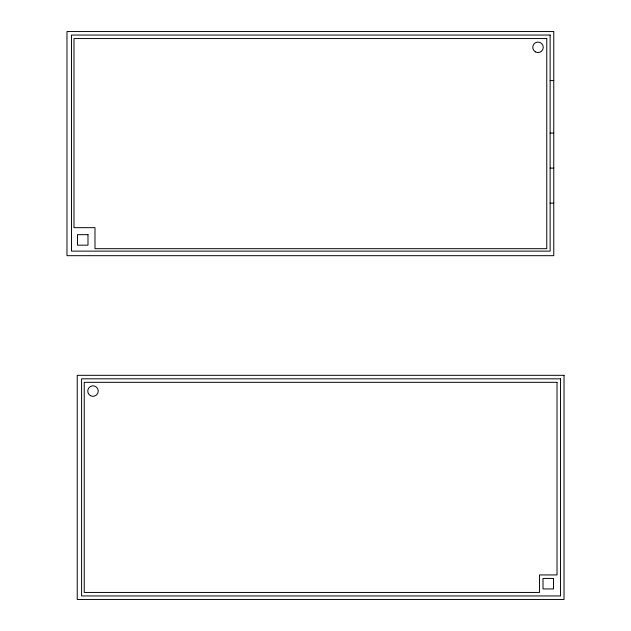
<?xml version="1.0" encoding="UTF-8"?>
<svg xmlns="http://www.w3.org/2000/svg" width="631" height="631" viewBox="0 0 631 631"><rect width="100%" height="100%" fill="white"/><g stroke="black" fill="none" stroke-linecap="round" stroke-linejoin="round"><path stroke-width="0.95" d="M550.129 80.579L553.766 80.579M550.129 133.109L553.766 133.109M550.129 168.13L553.766 168.13M550.129 203.15L553.766 203.15M553.766 31.55L66.973 31.55L66.973 255.681L553.766 255.681L553.766 31.55M550.129 35.052L71.469 35.052L71.469 251.122L550.129 251.122L550.129 35.052M546.761 38.554L73.977 38.554L73.977 227.665L94.989 227.665L94.989 248.677L546.761 248.677L546.761 38.554M87.985 234.669L77.479 234.669L77.479 245.175L87.985 245.175L87.985 234.669M564.027 375.319L77.234 375.319L77.234 599.45L564.027 599.45L564.027 375.319M560.525 378.821L81.588 378.821L81.588 595.948L560.525 595.948L560.525 378.821M557.023 382.323L84.238 382.323L84.238 592.446L539.513 592.446L539.513 574.936L557.023 574.936L557.023 382.323M553.521 578.438L543.015 578.438L543.015 588.944L553.521 588.944L553.521 578.438M535.38 51.86A5.253 5.253 0 0 0 543.259 47.309A5.253 5.253 0 0 0 535.38 42.758A5.253 5.253 0 0 0 535.38 51.86M90.367 395.629A5.253 5.253 0 0 0 98.247 391.078A5.253 5.253 0 0 0 90.367 386.527A5.253 5.253 0 0 0 90.367 395.629"/></g></svg>
